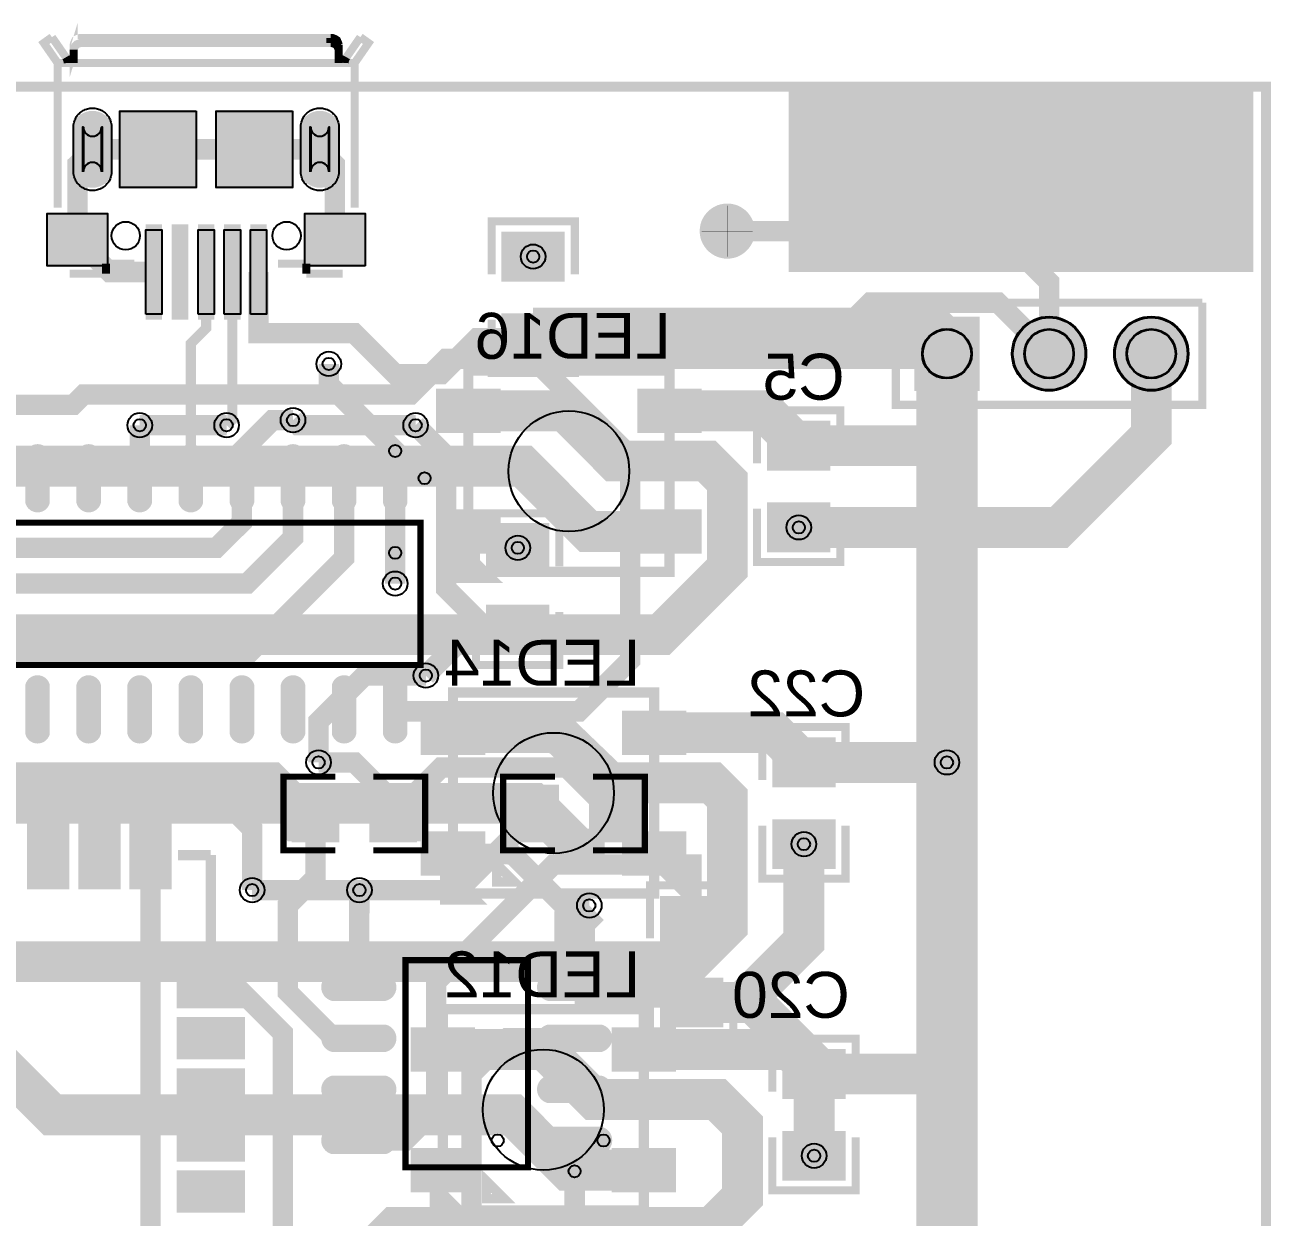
# Model space of a CAD drawing. Extents: x 271 to 2367, y 2121 to 4037.
# Drawn here: x 1148 to 2367, y 2870 to 4037 of the extents above; entities that cross this region are included whole.
import ezdxf

# ---------------------------------------------------------------- set-up
doc = ezdxf.new("R2010")
doc.units = 9
for name, color, linetype, true_color in [('BoardOutLine', 7, 'Continuous', 0xff00ff), ('BottomLayer', 7, 'Continuous', 0x0000ff), ('BottomPasteMaskLayer', 7, 'Continuous', 0x800000), ('BottomSilkLayer', 7, 'Continuous', 0x66cc33), ('BottomSolderMaskLayer', 7, 'Continuous', 0xaa00ff), ('Document', 7, 'Continuous', 0xffffff), ('Hole', 7, 'Continuous', 0x222222), ('Multi-Layer', 7, 'Continuous', 0xc0c0c0), ('TopLayer', 7, 'Continuous', 0xff0000), ('TopPasteMaskLayer', 7, 'Continuous', 0x808080), ('TopSilkLayer', 7, 'Continuous', 0xffcc00), ('TopSolderMaskLayer', 7, 'Continuous', 0x800080)]:
    doc.layers.add(name, color=color, linetype=linetype, true_color=true_color)
doc.styles.get("Standard").update_dxf_attribs({"font": 'arial.ttf'})

msp = doc.modelspace()

# ---------------------------------------------------------------- hatches: boundary and pattern name
at = {"layer": 'BottomLayer'}
for points in [[(1611.1, 3678.7), (1552, 3678.7), (1552, 3639.4), (1611.1, 3639.4)], [(1807.9, 3678.7), (1748.9, 3678.7), (1748.9, 3639.4), (1807.9, 3639.4)], [(1876.5, 3647.8), (1876.5, 3602.2), (1933.5, 3602.2), (1933.5, 3647.8)], [(1876.5, 3567.8), (1876.5, 3522.2), (1933.5, 3522.2), (1933.5, 3567.8)], [(1611.1, 3560.6), (1552, 3560.6), (1552, 3521.3), (1611.1, 3521.3)], [(1807.9, 3560.6), (1748.9, 3560.6), (1748.9, 3521.3), (1807.9, 3521.3)], [(1596.1, 3363.7), (1537, 3363.7), (1537, 3324.4), (1596.1, 3324.4)], [(1792.9, 3363.7), (1733.9, 3363.7), (1733.9, 3324.4), (1792.9, 3324.4)], [(1881.5, 3337.8), (1881.5, 3292.2), (1938.5, 3292.2), (1938.5, 3337.8)], [(1881.5, 3257.8), (1881.5, 3212.2), (1938.5, 3212.2), (1938.5, 3257.8)], [(1596.1, 3245.6), (1537, 3245.6), (1537, 3206.3), (1596.1, 3206.3)], [(1792.9, 3245.6), (1733.9, 3245.6), (1733.9, 3206.3), (1792.9, 3206.3)], [(1586.1, 3053.7), (1527, 3053.7), (1527, 3014.4), (1586.1, 3014.4)], [(1782.9, 3053.7), (1723.9, 3053.7), (1723.9, 3014.4), (1782.9, 3014.4)], [(1891.5, 3032.8), (1891.5, 2987.2), (1948.5, 2987.2), (1948.5, 3032.8)], [(1891.5, 2952.8), (1891.5, 2907.2), (1948.5, 2907.2), (1948.5, 2952.8)], [(1586.1, 2935.6), (1527, 2935.6), (1527, 2896.3), (1586.1, 2896.3)], [(1782.9, 2935.6), (1723.9, 2935.6), (1723.9, 2896.3), (1782.9, 2896.3)]]:
    msp.add_hatch(color=256, dxfattribs=at).paths.add_polyline_path(points)
at = {"layer": 'BottomPasteMaskLayer'}
for points in [[(1611.1, 3678.7), (1552, 3678.7), (1552, 3639.4), (1611.1, 3639.4)], [(1807.9, 3678.7), (1748.9, 3678.7), (1748.9, 3639.4), (1807.9, 3639.4)], [(1876.5, 3647.8), (1876.5, 3602.2), (1933.5, 3602.2), (1933.5, 3647.8)], [(1876.5, 3567.8), (1876.5, 3522.2), (1933.5, 3522.2), (1933.5, 3567.8)], [(1611.1, 3560.6), (1552, 3560.6), (1552, 3521.3), (1611.1, 3521.3)], [(1807.9, 3560.6), (1748.9, 3560.6), (1748.9, 3521.3), (1807.9, 3521.3)], [(1596.1, 3363.7), (1537, 3363.7), (1537, 3324.4), (1596.1, 3324.4)], [(1792.9, 3363.7), (1733.9, 3363.7), (1733.9, 3324.4), (1792.9, 3324.4)], [(1881.5, 3337.8), (1881.5, 3292.2), (1938.5, 3292.2), (1938.5, 3337.8)], [(1881.5, 3257.8), (1881.5, 3212.2), (1938.5, 3212.2), (1938.5, 3257.8)], [(1596.1, 3245.6), (1537, 3245.6), (1537, 3206.3), (1596.1, 3206.3)], [(1792.9, 3245.6), (1733.9, 3245.6), (1733.9, 3206.3), (1792.9, 3206.3)], [(1586.1, 3053.7), (1527, 3053.7), (1527, 3014.4), (1586.1, 3014.4)], [(1782.9, 3053.7), (1723.9, 3053.7), (1723.9, 3014.4), (1782.9, 3014.4)], [(1891.5, 3032.8), (1891.5, 2987.2), (1948.5, 2987.2), (1948.5, 3032.8)], [(1891.5, 2952.8), (1891.5, 2907.2), (1948.5, 2907.2), (1948.5, 2952.8)], [(1586.1, 2935.6), (1527, 2935.6), (1527, 2896.3), (1586.1, 2896.3)], [(1782.9, 2935.6), (1723.9, 2935.6), (1723.9, 2896.3), (1782.9, 2896.3)]]:
    msp.add_hatch(color=256, dxfattribs=at).paths.add_polyline_path(points)
at = {"layer": 'BottomSolderMaskLayer'}
for points in [[(1233.5, 3892.9, -0.785398), (1194.1, 3892.9), (1194.1, 3937.2, -0.785398), (1233.5, 3937.2)], [(1455.9, 3892.9, -0.785398), (1416.5, 3892.9), (1416.5, 3937.2, -0.785398), (1455.9, 3937.2)], [(2018, 3751.4), (2082, 3751.4), (2082, 3678.6), (2018, 3678.6)], [(2113.6, 3715, 1), (2186.4, 3715, 1)], [(2213.6, 3715, 1), (2286.4, 3715, 1)], [(1613.1, 3680.7), (1550, 3680.7), (1550, 3637.4), (1613.1, 3637.4)], [(1809.9, 3680.7), (1746.9, 3680.7), (1746.9, 3637.4), (1809.9, 3637.4)], [(1874, 3649.4), (1874, 3600.6), (1936, 3600.6), (1936, 3649.4)], [(1613.1, 3562.6), (1550, 3562.6), (1550, 3519.3), (1613.1, 3519.3)], [(1809.9, 3562.6), (1746.9, 3562.6), (1746.9, 3519.3), (1809.9, 3519.3)], [(1874, 3569.4), (1874, 3520.6), (1936, 3520.6), (1936, 3569.4)], [(1598.1, 3365.7), (1535, 3365.7), (1535, 3322.4), (1598.1, 3322.4)], [(1794.9, 3365.7), (1731.9, 3365.7), (1731.9, 3322.4), (1794.9, 3322.4)], [(1879, 3339.4), (1879, 3290.6), (1941, 3290.6), (1941, 3339.4)], [(1879, 3259.4), (1879, 3210.6), (1941, 3210.6), (1941, 3259.4)], [(1598.1, 3247.6), (1535, 3247.6), (1535, 3204.3), (1598.1, 3204.3)], [(1794.9, 3247.6), (1731.9, 3247.6), (1731.9, 3204.3), (1794.9, 3204.3)], [(1588.1, 3055.7), (1525, 3055.7), (1525, 3012.4), (1588.1, 3012.4)], [(1784.9, 3055.7), (1721.9, 3055.7), (1721.9, 3012.4), (1784.9, 3012.4)], [(1889, 3034.4), (1889, 2985.6), (1951, 2985.6), (1951, 3034.4)], [(1889, 2954.4), (1889, 2905.6), (1951, 2905.6), (1951, 2954.4)], [(1588.1, 2937.6), (1525, 2937.6), (1525, 2894.3), (1588.1, 2894.3)], [(1784.9, 2937.6), (1721.9, 2937.6), (1721.9, 2894.3), (1784.9, 2894.3)]]:
    msp.add_hatch(color=256, dxfattribs=at).paths.add_polyline_path(points)
at = {"layer": 'Multi-Layer'}
for points in [[(1232.5, 3893.4, -0.785398), (1195.1, 3893.4), (1195.1, 3936.7, -0.785398), (1232.5, 3936.7)], [(1454.9, 3893.4, -0.785398), (1417.5, 3893.4), (1417.5, 3936.7, -0.785398), (1454.9, 3936.7)], [(2019, 3750.4), (2081, 3750.4), (2081, 3679.6), (2019, 3679.6)], [(2114.6, 3715, 1), (2185.4, 3715, 1)], [(2214.6, 3715, 1), (2285.4, 3715, 1)]]:
    msp.add_hatch(color=256, dxfattribs=at).paths.add_polyline_path(points)
at = {"layer": 'TopLayer'}
for points in [[(1315.2, 3952.4), (1315.2, 3877.6), (1240.4, 3877.6), (1240.4, 3952.4)], [(1409.6, 3952.4), (1409.6, 3877.6), (1334.8, 3877.6), (1334.8, 3952.4)], [(1810, 3835), (1810.2, 3838), (1810.7, 3841), (1811.6, 3843.9), (1812.9, 3846.6), (1814.4, 3849.2), (1816.3, 3851.6), (1818.4, 3853.7), (1820.8, 3855.6), (1823.4, 3857.1), (1826.1, 3858.4), (1829, 3859.3), (1832, 3859.8), (1835, 3860), (1835, 3860), (1838, 3859.8), (1841, 3859.3), (1843.9, 3858.4), (1846.6, 3857.1), (1849.2, 3855.6), (1851.6, 3853.7), (1853.7, 3851.6), (1855.6, 3849.2), (1857.1, 3846.6), (1858.4, 3843.9), (1859.3, 3841), (1859.8, 3838), (1860, 3835), (1860, 3835), (1859.8, 3832), (1859.3, 3829), (1858.4, 3826.1), (1857.1, 3823.4), (1855.6, 3820.8), (1853.7, 3818.4), (1851.6, 3816.3), (1849.2, 3814.4), (1846.6, 3812.9), (1843.9, 3811.6), (1841, 3810.7), (1838, 3810.2), (1835, 3810), (1835, 3810), (1832, 3810.2), (1829, 3810.7), (1826.1, 3811.6), (1823.4, 3812.9), (1820.8, 3814.4), (1818.4, 3816.3), (1816.3, 3818.4), (1814.4, 3820.8), (1812.9, 3823.4), (1811.6, 3826.1), (1810.7, 3829), (1810.2, 3832), (1810, 3835)], [(1228.5, 3800.9), (1169.5, 3800.9), (1169.5, 3852.1), (1228.5, 3852.1)], [(1480.5, 3800.9), (1421.5, 3800.9), (1421.5, 3852.1), (1480.5, 3852.1)], [(1265.9, 3753.6), (1265.9, 3836.3), (1281.7, 3836.3), (1281.7, 3753.6)], [(1291.5, 3753.6), (1291.5, 3836.3), (1307.3, 3836.3), (1307.3, 3753.6)], [(1317.1, 3753.6), (1317.1, 3836.3), (1332.9, 3836.3), (1332.9, 3753.6)], [(1342.7, 3753.6), (1342.7, 3836.3), (1358.5, 3836.3), (1358.5, 3753.6)], [(1368.3, 3753.6), (1368.3, 3836.3), (1384.1, 3836.3), (1384.1, 3753.6)], [(1673.5, 3832.8), (1673.5, 3787.2), (1616.5, 3787.2), (1616.5, 3832.8)], [(1673.5, 3752.8), (1673.5, 3707.2), (1616.5, 3707.2), (1616.5, 3752.8)], [(1171, 3569.8, -0.785398), (1149, 3569.8), (1149, 3616.4, -0.785398), (1171, 3616.4)], [(1221, 3569.8, -0.785398), (1199, 3569.8), (1199, 3616.4, -0.785398), (1221, 3616.4)], [(1271, 3569.8, -0.785398), (1249, 3569.8), (1249, 3616.4, -0.785398), (1271, 3616.4)], [(1321, 3569.8, -0.785398), (1299, 3569.8), (1299, 3616.4, -0.785398), (1321, 3616.4)], [(1371, 3569.8, -0.785398), (1349, 3569.8), (1349, 3616.4, -0.785398), (1371, 3616.4)], [(1421, 3569.8, -0.785398), (1399, 3569.8), (1399, 3616.4, -0.785398), (1421, 3616.4)], [(1471, 3569.8, -0.785398), (1449, 3569.8), (1449, 3616.4, -0.785398), (1471, 3616.4)], [(1521, 3569.8, -0.785398), (1499, 3569.8), (1499, 3616.4, -0.785398), (1521, 3616.4)], [(1601.5, 3502.2), (1601.5, 3547.8), (1658.5, 3547.8), (1658.5, 3502.2)], [(1601.5, 3422.2), (1601.5, 3467.8), (1658.5, 3467.8), (1658.5, 3422.2)], [(1171, 3343.6, -0.785398), (1149, 3343.6), (1149, 3390.2, -0.785398), (1171, 3390.2)], [(1221, 3343.6, -0.785398), (1199, 3343.6), (1199, 3390.2, -0.785398), (1221, 3390.2)], [(1271, 3343.6, -0.785398), (1249, 3343.6), (1249, 3390.2, -0.785398), (1271, 3390.2)], [(1321, 3343.6, -0.785398), (1299, 3343.6), (1299, 3390.2, -0.785398), (1321, 3390.2)], [(1371, 3343.6, -0.785398), (1349, 3343.6), (1349, 3390.2, -0.785398), (1371, 3390.2)], [(1421, 3343.6, -0.785398), (1399, 3343.6), (1399, 3390.2, -0.785398), (1421, 3390.2)], [(1471, 3343.6, -0.785398), (1449, 3343.6), (1449, 3390.2, -0.785398), (1471, 3390.2)], [(1521, 3343.6, -0.785398), (1499, 3343.6), (1499, 3390.2, -0.785398), (1521, 3390.2)], [(1454.3, 3292.1), (1454.3, 3237.9), (1409.7, 3237.9), (1409.7, 3292.1)], [(1485.7, 3292.1), (1485.7, 3237.9), (1530.3, 3237.9), (1530.3, 3292.1)], [(1669.3, 3292.1), (1669.3, 3237.9), (1624.7, 3237.9), (1624.7, 3292.1)], [(1700.7, 3292.1), (1700.7, 3237.9), (1745.3, 3237.9), (1745.3, 3292.1)], [(1150.8, 3256.8), (1190.2, 3256.8), (1190.2, 3191.8), (1150.8, 3191.8)], [(1200.8, 3256.8), (1240.2, 3256.8), (1240.2, 3191.8), (1200.8, 3191.8)], [(1250.8, 3256.8), (1290.2, 3256.8), (1290.2, 3191.8), (1250.8, 3191.8)], [(1828.5, 3182.8), (1828.5, 3137.2), (1771.5, 3137.2), (1771.5, 3182.8)], [(1297, 3114.7), (1362, 3114.7), (1362, 3075.3), (1297, 3075.3)], [(1450.1, 3082.6, -0.785398), (1450.1, 3107.4), (1498.7, 3107.4, -0.785398), (1498.7, 3082.6)], [(1661.3, 3082.6, -0.785398), (1661.3, 3107.4), (1709.9, 3107.4, -0.785398), (1709.9, 3082.6)], [(1828.5, 3102.8), (1828.5, 3057.2), (1771.5, 3057.2), (1771.5, 3102.8)], [(1297, 3064.7), (1362, 3064.7), (1362, 3025.3), (1297, 3025.3)], [(1450.1, 3032.6, -0.785398), (1450.1, 3057.4), (1498.7, 3057.4, -0.785398), (1498.7, 3032.6)], [(1661.3, 3032.6, -0.785398), (1661.3, 3057.4), (1709.9, 3057.4, -0.785398), (1709.9, 3032.6)], [(1297, 3014.7), (1362, 3014.7), (1362, 2975.3), (1297, 2975.3)], [(1450.1, 2982.6, -0.785398), (1450.1, 3007.4), (1498.7, 3007.4, -0.785398), (1498.7, 2982.6)], [(1661.3, 2982.6, -0.785398), (1661.3, 3007.4), (1709.9, 3007.4, -0.785398), (1709.9, 2982.6)], [(1297, 2964.7), (1362, 2964.7), (1362, 2925.3), (1297, 2925.3)], [(1450.1, 2932.6, -0.785398), (1450.1, 2957.4), (1498.7, 2957.4, -0.785398), (1498.7, 2932.6)], [(1661.3, 2932.6, -0.785398), (1661.3, 2957.4), (1709.9, 2957.4, -0.785398), (1709.9, 2932.6)], [(1297, 2914.7), (1362, 2914.7), (1362, 2875.3), (1297, 2875.3)]]:
    msp.add_hatch(color=256, dxfattribs=at).paths.add_polyline_path(points)
at = {"layer": 'TopPasteMaskLayer'}
for points in [[(1810, 3835), (1810.2, 3838), (1810.7, 3841), (1811.6, 3843.9), (1812.9, 3846.6), (1814.4, 3849.2), (1816.3, 3851.6), (1818.4, 3853.7), (1820.8, 3855.6), (1823.4, 3857.1), (1826.1, 3858.4), (1829, 3859.3), (1832, 3859.8), (1835, 3860), (1835, 3860), (1838, 3859.8), (1841, 3859.3), (1843.9, 3858.4), (1846.6, 3857.1), (1849.2, 3855.6), (1851.6, 3853.7), (1853.7, 3851.6), (1855.6, 3849.2), (1857.1, 3846.6), (1858.4, 3843.9), (1859.3, 3841), (1859.8, 3838), (1860, 3835), (1860, 3835), (1859.8, 3832), (1859.3, 3829), (1858.4, 3826.1), (1857.1, 3823.4), (1855.6, 3820.8), (1853.7, 3818.4), (1851.6, 3816.3), (1849.2, 3814.4), (1846.6, 3812.9), (1843.9, 3811.6), (1841, 3810.7), (1838, 3810.2), (1835, 3810), (1835, 3810), (1832, 3810.2), (1829, 3810.7), (1826.1, 3811.6), (1823.4, 3812.9), (1820.8, 3814.4), (1818.4, 3816.3), (1816.3, 3818.4), (1814.4, 3820.8), (1812.9, 3823.4), (1811.6, 3826.1), (1810.7, 3829), (1810.2, 3832), (1810, 3835)], [(1291.5, 3753.6), (1291.5, 3836.3), (1307.3, 3836.3), (1307.3, 3753.6)], [(1673.5, 3832.8), (1673.5, 3787.2), (1616.5, 3787.2), (1616.5, 3832.8)], [(1673.5, 3752.8), (1673.5, 3707.2), (1616.5, 3707.2), (1616.5, 3752.8)], [(1171, 3569.8, -0.785398), (1149, 3569.8), (1149, 3616.4, -0.785398), (1171, 3616.4)], [(1221, 3569.8, -0.785398), (1199, 3569.8), (1199, 3616.4, -0.785398), (1221, 3616.4)], [(1271, 3569.8, -0.785398), (1249, 3569.8), (1249, 3616.4, -0.785398), (1271, 3616.4)], [(1321, 3569.8, -0.785398), (1299, 3569.8), (1299, 3616.4, -0.785398), (1321, 3616.4)], [(1371, 3569.8, -0.785398), (1349, 3569.8), (1349, 3616.4, -0.785398), (1371, 3616.4)], [(1421, 3569.8, -0.785398), (1399, 3569.8), (1399, 3616.4, -0.785398), (1421, 3616.4)], [(1471, 3569.8, -0.785398), (1449, 3569.8), (1449, 3616.4, -0.785398), (1471, 3616.4)], [(1521, 3569.8, -0.785398), (1499, 3569.8), (1499, 3616.4, -0.785398), (1521, 3616.4)], [(1601.5, 3502.2), (1601.5, 3547.8), (1658.5, 3547.8), (1658.5, 3502.2)], [(1601.5, 3422.2), (1601.5, 3467.8), (1658.5, 3467.8), (1658.5, 3422.2)], [(1171, 3343.6, -0.785398), (1149, 3343.6), (1149, 3390.2, -0.785398), (1171, 3390.2)], [(1221, 3343.6, -0.785398), (1199, 3343.6), (1199, 3390.2, -0.785398), (1221, 3390.2)], [(1271, 3343.6, -0.785398), (1249, 3343.6), (1249, 3390.2, -0.785398), (1271, 3390.2)], [(1321, 3343.6, -0.785398), (1299, 3343.6), (1299, 3390.2, -0.785398), (1321, 3390.2)], [(1371, 3343.6, -0.785398), (1349, 3343.6), (1349, 3390.2, -0.785398), (1371, 3390.2)], [(1421, 3343.6, -0.785398), (1399, 3343.6), (1399, 3390.2, -0.785398), (1421, 3390.2)], [(1471, 3343.6, -0.785398), (1449, 3343.6), (1449, 3390.2, -0.785398), (1471, 3390.2)], [(1521, 3343.6, -0.785398), (1499, 3343.6), (1499, 3390.2, -0.785398), (1521, 3390.2)], [(1452.3, 3290.2), (1452.3, 3273.7), (1434.8, 3273.7), (1434.8, 3255.9), (1452.1, 3255.9), (1452.3, 3239.8), (1450.3, 3237.8), (1405, 3237.8), (1403.1, 3239.8), (1403.1, 3290.2), (1405, 3292.2), (1450.3, 3292.2)], [(1536.9, 3290.2), (1536.9, 3239.8), (1535, 3237.8), (1489.7, 3237.8), (1487.7, 3239.8), (1487.5, 3255.9), (1505.2, 3255.9), (1505.2, 3273.7), (1487.9, 3273.7), (1487.7, 3290.2), (1489.7, 3292.2), (1535, 3292.2)], [(1667.3, 3290.2), (1667.3, 3273.7), (1649.8, 3273.7), (1649.8, 3255.9), (1667.1, 3255.9), (1667.3, 3239.8), (1665.3, 3237.8), (1620, 3237.8), (1618.1, 3239.8), (1618.1, 3290.2), (1620, 3292.2), (1665.3, 3292.2)], [(1751.9, 3290.2), (1751.9, 3239.8), (1750, 3237.8), (1704.7, 3237.8), (1702.7, 3239.8), (1702.5, 3255.9), (1720.2, 3255.9), (1720.2, 3273.7), (1702.9, 3273.7), (1702.7, 3290.2), (1704.7, 3292.2), (1750, 3292.2)], [(1150.8, 3256.8), (1190.2, 3256.8), (1190.2, 3191.8), (1150.8, 3191.8)], [(1200.8, 3256.8), (1240.2, 3256.8), (1240.2, 3191.8), (1200.8, 3191.8)], [(1250.8, 3256.8), (1290.2, 3256.8), (1290.2, 3191.8), (1250.8, 3191.8)], [(1828.5, 3182.8), (1828.5, 3137.2), (1771.5, 3137.2), (1771.5, 3182.8)], [(1297, 3114.7), (1362, 3114.7), (1362, 3075.3), (1297, 3075.3)], [(1450.1, 3082.6, -0.785398), (1450.1, 3107.4), (1498.7, 3107.4, -0.785398), (1498.7, 3082.6)], [(1661.3, 3082.6, -0.785398), (1661.3, 3107.4), (1709.9, 3107.4, -0.785398), (1709.9, 3082.6)], [(1828.5, 3102.8), (1828.5, 3057.2), (1771.5, 3057.2), (1771.5, 3102.8)], [(1297, 3064.7), (1362, 3064.7), (1362, 3025.3), (1297, 3025.3)], [(1450.1, 3032.6, -0.785398), (1450.1, 3057.4), (1498.7, 3057.4, -0.785398), (1498.7, 3032.6)], [(1661.3, 3032.6, -0.785398), (1661.3, 3057.4), (1709.9, 3057.4, -0.785398), (1709.9, 3032.6)], [(1297, 3014.7), (1362, 3014.7), (1362, 2975.3), (1297, 2975.3)], [(1450.1, 2982.6, -0.785398), (1450.1, 3007.4), (1498.7, 3007.4, -0.785398), (1498.7, 2982.6)], [(1661.3, 2982.6, -0.785398), (1661.3, 3007.4), (1709.9, 3007.4, -0.785398), (1709.9, 2982.6)], [(1297, 2964.7), (1362, 2964.7), (1362, 2925.3), (1297, 2925.3)], [(1450.1, 2932.6, -0.785398), (1450.1, 2957.4), (1498.7, 2957.4, -0.785398), (1498.7, 2932.6)], [(1661.3, 2932.6, -0.785398), (1661.3, 2957.4), (1709.9, 2957.4, -0.785398), (1709.9, 2932.6)], [(1297, 2914.7), (1362, 2914.7), (1362, 2875.3), (1297, 2875.3)]]:
    msp.add_hatch(color=256, dxfattribs=at).paths.add_polyline_path(points)
at = {"layer": 'TopSilkLayer'}
msp.add_hatch(color=256, dxfattribs=at).paths.add_polyline_path([(1895, 3975), (2350, 3975), (2350, 3795), (1895, 3795), (1895, 3975)])
at = {"layer": 'TopSolderMaskLayer'}
for points in [[(1233.5, 3892.9, -0.785398), (1194.1, 3892.9), (1194.1, 3937.2, -0.785398), (1233.5, 3937.2)], [(1316.2, 3953.4), (1316.2, 3876.6), (1239.4, 3876.6), (1239.4, 3953.4)], [(1410.6, 3953.4), (1410.6, 3876.6), (1333.8, 3876.6), (1333.8, 3953.4)], [(1455.9, 3892.9, -0.785398), (1416.5, 3892.9), (1416.5, 3937.2, -0.785398), (1455.9, 3937.2)], [(1808, 3835), (1808.2, 3838.3), (1808.8, 3841.5), (1809.7, 3844.6), (1811.1, 3847.5), (1812.8, 3850.3), (1814.8, 3852.9), (1817.1, 3855.2), (1819.7, 3857.2), (1822.5, 3858.9), (1825.4, 3860.3), (1828.5, 3861.2), (1831.7, 3861.8), (1835, 3862), (1835, 3862), (1838.3, 3861.8), (1841.5, 3861.2), (1844.6, 3860.3), (1847.5, 3858.9), (1850.3, 3857.2), (1852.9, 3855.2), (1855.2, 3852.9), (1857.2, 3850.3), (1858.9, 3847.5), (1860.3, 3844.6), (1861.2, 3841.5), (1861.8, 3838.3), (1862, 3835), (1862, 3835), (1861.8, 3831.7), (1861.2, 3828.5), (1860.3, 3825.4), (1858.9, 3822.5), (1857.2, 3819.7), (1855.2, 3817.1), (1852.9, 3814.8), (1850.3, 3812.8), (1847.5, 3811.1), (1844.6, 3809.7), (1841.5, 3808.8), (1838.3, 3808.2), (1835, 3808), (1835, 3808), (1831.7, 3808.2), (1828.5, 3808.8), (1825.4, 3809.7), (1822.5, 3811.1), (1819.7, 3812.8), (1817.1, 3814.8), (1814.8, 3817.1), (1812.8, 3819.7), (1811.1, 3822.5), (1809.7, 3825.4), (1808.8, 3828.5), (1808.2, 3831.7), (1808, 3835)], [(1229.5, 3799.9), (1168.5, 3799.9), (1168.5, 3853.1), (1229.5, 3853.1)], [(1481.5, 3799.9), (1420.5, 3799.9), (1420.5, 3853.1), (1481.5, 3853.1)], [(1265.8, 3748.4), (1265.8, 3841.5), (1281.9, 3841.5), (1281.9, 3748.4)], [(1291.3, 3748.4), (1291.3, 3841.5), (1307.5, 3841.5), (1307.5, 3748.4)], [(1316.9, 3748.4), (1316.9, 3841.5), (1333.1, 3841.5), (1333.1, 3748.4)], [(1342.5, 3748.4), (1342.5, 3841.5), (1358.7, 3841.5), (1358.7, 3748.4)], [(1368.1, 3748.4), (1368.1, 3841.5), (1384.2, 3841.5), (1384.2, 3748.4)], [(1676, 3834.4), (1676, 3785.6), (1614, 3785.6), (1614, 3834.4)], [(1676, 3754.4), (1676, 3705.6), (1614, 3705.6), (1614, 3754.4)], [(2018, 3751.4), (2082, 3751.4), (2082, 3678.6), (2018, 3678.6)], [(2113.6, 3715, 1), (2186.4, 3715, 1)], [(2213.6, 3715, 1), (2286.4, 3715, 1)], [(1172, 3569.1, -0.785398), (1148, 3569.1), (1148, 3617.1, -0.785398), (1172, 3617.1)], [(1222, 3569.1, -0.785398), (1198, 3569.1), (1198, 3617.1, -0.785398), (1222, 3617.1)], [(1272, 3569.1, -0.785398), (1248, 3569.1), (1248, 3617.1, -0.785398), (1272, 3617.1)], [(1322, 3569.1, -0.785398), (1298, 3569.1), (1298, 3617.1, -0.785398), (1322, 3617.1)], [(1372, 3569.1, -0.785398), (1348, 3569.1), (1348, 3617.1, -0.785398), (1372, 3617.1)], [(1422, 3569.1, -0.785398), (1398, 3569.1), (1398, 3617.1, -0.785398), (1422, 3617.1)], [(1472, 3569.1, -0.785398), (1448, 3569.1), (1448, 3617.1, -0.785398), (1472, 3617.1)], [(1522, 3569.1, -0.785398), (1498, 3569.1), (1498, 3617.1, -0.785398), (1522, 3617.1)], [(1599, 3500.6), (1599, 3549.4), (1661, 3549.4), (1661, 3500.6)], [(1599, 3420.6), (1599, 3469.4), (1661, 3469.4), (1661, 3420.6)], [(1172, 3342.9, -0.785398), (1148, 3342.9), (1148, 3390.9, -0.785398), (1172, 3390.9)], [(1222, 3342.9, -0.785398), (1198, 3342.9), (1198, 3390.9, -0.785398), (1222, 3390.9)], [(1272, 3342.9, -0.785398), (1248, 3342.9), (1248, 3390.9, -0.785398), (1272, 3390.9)], [(1322, 3342.9, -0.785398), (1298, 3342.9), (1298, 3390.9, -0.785398), (1322, 3390.9)], [(1372, 3342.9, -0.785398), (1348, 3342.9), (1348, 3390.9, -0.785398), (1372, 3390.9)], [(1422, 3342.9, -0.785398), (1398, 3342.9), (1398, 3390.9, -0.785398), (1422, 3390.9)], [(1472, 3342.9, -0.785398), (1448, 3342.9), (1448, 3390.9, -0.785398), (1472, 3390.9)], [(1522, 3342.9, -0.785398), (1498, 3342.9), (1498, 3390.9, -0.785398), (1522, 3390.9)], [(1455.3, 3293.1), (1455.3, 3236.9), (1408.7, 3236.9), (1408.7, 3293.1)], [(1484.7, 3293.1), (1484.7, 3236.9), (1531.3, 3236.9), (1531.3, 3293.1)], [(1670.3, 3293.1), (1670.3, 3236.9), (1623.7, 3236.9), (1623.7, 3293.1)], [(1699.7, 3293.1), (1699.7, 3236.9), (1746.3, 3236.9), (1746.3, 3293.1)], [(1149.8, 3257.8), (1191.2, 3257.8), (1191.2, 3190.9), (1149.8, 3190.9)], [(1199.8, 3257.8), (1241.2, 3257.8), (1241.2, 3190.9), (1199.8, 3190.9)], [(1249.8, 3257.8), (1291.2, 3257.8), (1291.2, 3190.9), (1249.8, 3190.9)], [(1831, 3184.4), (1831, 3135.6), (1769, 3135.6), (1769, 3184.4)], [(1296, 3115.7), (1363, 3115.7), (1363, 3074.3), (1296, 3074.3)], [(1448.1, 3081.6, -0.785398), (1448.1, 3108.4), (1500.7, 3108.4, -0.785398), (1500.7, 3081.6)], [(1659.3, 3081.6, -0.785398), (1659.3, 3108.4), (1711.9, 3108.4, -0.785398), (1711.9, 3081.6)], [(1831, 3104.4), (1831, 3055.6), (1769, 3055.6), (1769, 3104.4)], [(1296, 3065.7), (1363, 3065.7), (1363, 3024.3), (1296, 3024.3)], [(1448.1, 3031.6, -0.785398), (1448.1, 3058.4), (1500.7, 3058.4, -0.785398), (1500.7, 3031.6)], [(1659.3, 3031.6, -0.785398), (1659.3, 3058.4), (1711.9, 3058.4, -0.785398), (1711.9, 3031.6)], [(1296, 3015.7), (1363, 3015.7), (1363, 2974.3), (1296, 2974.3)], [(1448.1, 2981.6, -0.785398), (1448.1, 3008.4), (1500.7, 3008.4, -0.785398), (1500.7, 2981.6)], [(1659.3, 2981.6, -0.785398), (1659.3, 3008.4), (1711.9, 3008.4, -0.785398), (1711.9, 2981.6)], [(1296, 2965.7), (1363, 2965.7), (1363, 2924.3), (1296, 2924.3)], [(1448.1, 2931.6, -0.785398), (1448.1, 2958.4), (1500.7, 2958.4, -0.785398), (1500.7, 2931.6)], [(1659.3, 2931.6, -0.785398), (1659.3, 2958.4), (1711.9, 2958.4, -0.785398), (1711.9, 2931.6)], [(1296, 2915.7), (1363, 2915.7), (1363, 2874.3), (1296, 2874.3)]]:
    msp.add_hatch(color=256, dxfattribs=at).paths.add_polyline_path(points)

# ---------------------------------------------------------------- linework, layer by layer
at = {"layer": 'BoardOutLine', "const_width": 10}
msp.add_lwpolyline([(275.6, 3976.4), (2362.2, 3976.4), (2362.2, 2126), (275.6, 2126), (275.6, 3976.4)], close=True, dxfattribs=at)
at = {"layer": 'BottomLayer'}
for points, const_width in [([(1135, 3665), (1195, 3665), (1205, 3675), (1525, 3675), (1560, 3710), (1920, 3710), (1975, 3765), (2100, 3765), (2150, 3715)], 20), ([(2045, 2365), (2050, 2370), (2050, 3715)], 60), ([(1778.4, 3540.9), (1699, 3540.9), (1635, 3605), (1110, 3605), (1053.4, 3661.6), (1053.4, 3685.9)], 40), ([(876.6, 3489.1), (906, 3489.1), (955, 3440), (1770, 3440), (1835, 3505), (1835, 3590), (1815, 3610), (1725, 3610), (1676, 3659.1), (1581.6, 3659.1)], 40), ([(1778.4, 3659.1), (1871, 3659.1), (1905, 3625)], 40), ([(1530, 3645), (1415, 3645), (1410, 3650)], 20), ([(1345, 3645), (1260, 3645)], 20), ([(1905, 3625), (2050, 3625)], 40), ([(1581.6, 3540.9), (1614, 3540.9), (1630, 3525)], 10), ([(1540, 3400), (1480, 3400), (1435, 3355), (1435, 3315)], 20), ([(1715, 3230), (1690, 3230), (1645, 3275), (1125, 3275), (1073.4, 3326.6), (1073.4, 3370.9)], 40), ([(881.6, 3184.1), (881.6, 3173.4), (935, 3120), (1800, 3120), (1835, 3155), (1835, 3280), (1820, 3295), (1720, 3295), (1669, 3344.1), (1566.6, 3344.1)], 40), ([(1763.4, 3344.1), (1881, 3344.1), (1910, 3315)], 40), ([(1910, 3315), (2050, 3315)], 40), ([(1566.6, 3225.9), (1625, 3225), (1675, 3175), (1700, 3175)], 20), ([(1370, 3190), (1475, 3190)], 20), ([(1753.4, 2915.9), (1679, 2915.9), (1625, 2970), (1174.4, 2970), (1078.4, 3065.9)], 40), ([(881.6, 2869.1), (945.6, 2805), (1455, 2805), (1510, 2860), (1820, 2860), (1850, 2890), (1850, 2960), (1825, 2985), (1705, 2985), (1656, 3034.1), (1556.6, 3034.1)], 40), ([(1753.4, 3034.1), (1896, 3034.1), (1920, 3010)], 40), ([(1920, 3010), (2050, 3010)], 40)]:
    msp.add_lwpolyline(points, dxfattribs=dict(at, const_width=const_width))
at = {"layer": 'BottomSilkLayer', "const_width": 10}
for points in [[(1778.4, 3698.4), (1581.6, 3698.4), (1581.6, 3501.6), (1778.4, 3501.6), (1778.4, 3698.4)], [(1573.7, 3525.2), (1573.7, 3495.7), (1603.3, 3495.7), (1573.7, 3525.2)], [(1624.9, 3529.1), (1624.9, 3513.4), (1640.7, 3513.4), (1624.9, 3529.1)], [(1763.4, 3383.4), (1566.6, 3383.4), (1566.6, 3186.6), (1763.4, 3186.6), (1763.4, 3383.4)], [(1558.7, 3210.2), (1558.7, 3180.7), (1588.3, 3180.7), (1558.7, 3210.2)], [(1609.9, 3214.1), (1609.9, 3198.4), (1625.7, 3198.4), (1609.9, 3214.1)], [(1753.4, 3073.4), (1556.6, 3073.4), (1556.6, 2876.6), (1753.4, 2876.6), (1753.4, 3073.4)], [(1599.9, 2904.1), (1599.9, 2888.4), (1615.7, 2888.4), (1599.9, 2904.1)], [(1548.7, 2900.2), (1548.7, 2870.7), (1578.3, 2870.7), (1548.7, 2900.2)]]:
    msp.add_lwpolyline(points, close=True, dxfattribs=at)
at = {"layer": 'BottomSilkLayer', "const_width": 7.87}
for points in [[(1945.7, 3607.7), (1945.7, 3659.7), (1864.2, 3659.7), (1864.2, 3607.7)], [(1945.7, 3563.2), (1945.7, 3511.2), (1864.2, 3511.2), (1864.2, 3563.2)], [(1950.7, 3297.7), (1950.7, 3349.7), (1869.2, 3349.7), (1869.2, 3297.7)], [(1950.7, 3253.2), (1950.7, 3201.2), (1869.2, 3201.2), (1869.2, 3253.2)], [(1960.7, 2992.7), (1960.7, 3044.7), (1879.2, 3044.7), (1879.2, 2992.7)], [(1960.7, 2948.2), (1960.7, 2896.2), (1879.2, 2896.2), (1879.2, 2948.2)]]:
    msp.add_lwpolyline(points, dxfattribs=at)
at = {"layer": 'BottomSilkLayer'}
for centre in [(1680, 3600), (1665, 3285), (1655, 2975)]:
    msp.add_circle(centre, 59.1, dxfattribs=at)
at = {"layer": 'BottomSolderMaskLayer'}
for points in [[(1204.4, 3892.9), (1204.4, 3937.2)], [(1223.1, 3892.9), (1223.1, 3937.2)], [(1426.9, 3892.9), (1426.9, 3937.2)], [(1445.5, 3892.9), (1445.5, 3937.2)]]:
    msp.add_lwpolyline(points, close=True, dxfattribs=at)
for centre, radius in [((2150, 3715), 36.4), ((2250, 3715), 36.4), ((2050, 3715), 24.4), ((2150, 3715), 24.3), ((2250, 3715), 24.3)]:
    msp.add_circle(centre, radius, dxfattribs=at)
for centre, start, end in [((1213.7, 3937.2), 180, 360), ((1436.2, 3937.2), 180, 360), ((1213.7, 3892.9), 360, 180), ((1436.2, 3892.9), 360, 180)]:
    msp.add_arc(centre, 9.33, start, end, dxfattribs=at)
at = {"layer": 'Document', "const_width": 0.39}
for points in [[(1835, 3860), (1835, 3810)], [(1810, 3835), (1860, 3835)]]:
    msp.add_lwpolyline(points, dxfattribs=at)
at = {"layer": 'Document'}
for centre in [(1510, 3619.8), (1713.9, 2945)]:
    msp.add_circle(centre, 5.91, dxfattribs=at)
at = {"layer": 'Hole'}
for centre in [(1645, 3810), (1445, 3705), (1260, 3645), (1345, 3645), (1410, 3650), (1530, 3645), (1905, 3545), (1630, 3525), (1510, 3490), (1540, 3400), (1435, 3315), (2050, 3315), (1910, 3235), (1370, 3190), (1475, 3190), (1700, 3175), (1920, 2930)]:
    msp.add_circle(centre, 6, dxfattribs=at)
at = {"layer": 'Multi-Layer'}
for points in [[(1204.9, 3893.4), (1204.9, 3936.7)], [(1222.6, 3893.4), (1222.6, 3936.7)], [(1427.3, 3893.4), (1427.3, 3936.7)], [(1445, 3893.4), (1445, 3936.7)]]:
    msp.add_lwpolyline(points, close=True, dxfattribs=at)
for centre, radius in [((1246.3, 3830.4), 13.8), ((1403.7, 3830.4), 13.8), ((1645, 3810), 12), ((2150, 3715), 35.4), ((2250, 3715), 35.4), ((2050, 3715), 23.6), ((2150, 3715), 23.6), ((2250, 3715), 23.6), ((1445, 3705), 12), ((1410, 3650), 12), ((1260, 3645), 12), ((1345, 3645), 12), ((1530, 3645), 12), ((1905, 3545), 12), ((1630, 3525), 12), ((1510, 3490), 12), ((1540, 3400), 12), ((1435, 3315), 12), ((2050, 3315), 12), ((1910, 3235), 12), ((1370, 3190), 12), ((1475, 3190), 12), ((1700, 3175), 12), ((1920, 2930), 12)]:
    msp.add_circle(centre, radius, dxfattribs=at)
for centre, start, end in [((1213.7, 3936.7), 180, 360), ((1436.2, 3936.7), 180, 360), ((1213.7, 3893.4), 360, 180), ((1436.2, 3893.4), 360, 180)]:
    msp.add_arc(centre, 8.86, start, end, dxfattribs=at)
at = {"layer": 'TopLayer'}
for points, const_width in [([(1360, 3593.1), (1360, 3550), (1335, 3525), (1105, 3525), (1065, 3565), (1065, 3880), (990, 3955), (700, 3955), (649.5, 3904.5)], 20), ([(1213.8, 3915), (1199, 3900.3), (1199, 3826.5)], 20), ([(1213.8, 3915), (1277.8, 3915)], 20), ([(1277.8, 3915), (1372.2, 3915)], 20), ([(1372.2, 3915), (1436.2, 3915)], 20), ([(1436.2, 3915), (1451, 3900.3), (1451, 3826.5)], 20), ([(1835, 3835), (2100, 3835), (2150, 3785), (2150, 3715)], 20), ([(1273.8, 3795), (1230.5, 3795), (1199, 3826.5)], 20), ([(1310, 3593.1), (1310, 3725), (1325, 3740), (1325, 3795)], 10), ([(1350.6, 3795), (1350.6, 3650.6), (1345, 3645)], 10), ([(1376.2, 3795), (1376.2, 3735), (1470, 3735), (1510, 3695), (1555, 3695), (1590, 3730), (1645, 3730)], 20), ([(1645, 3730), (2035, 3730), (2050, 3715)], 60), ([(1645, 3730), (1645, 3710), (1740, 3615), (1740, 3415), (1690, 3365), (1511.9, 3365), (1510, 3366.9)], 20), ([(1905, 3545), (2160, 3545), (2250, 3635), (2250, 3715)], 40), ([(1510, 3593.1), (1510, 3620), (1445, 3685), (1445, 3705)], 20), ([(1360, 3593.1), (1360, 3620), (1390, 3650), (1410, 3650)], 20), ([(1260, 3645), (1260, 3593.1)], 20), ([(1630, 3445), (1600, 3445), (1560, 3485), (1560, 3615), (1530, 3645)], 20), ([(1410, 3593.1), (1410, 3535), (1365, 3490), (973, 3490), (973, 3505)], 20), ([(973, 3420), (1365, 3420), (1460, 3515), (1460, 3593.1)], 20), ([(1510, 3490), (1510, 3593.1)], 20), ([(1630, 3445), (1585, 3445), (1540, 3400)], 20), ([(1435, 3315), (1470, 3315), (1508, 3277), (1508, 3265)], 20), ([(1508, 3265), (1510, 3265), (1555, 3310), (1678, 3310), (1723, 3265)], 20), ([(925, 3305), (1392, 3305), (1432, 3265)], 20), ([(870.5, 3224.3), (870.5, 3255.5), (890, 3275), (1345, 3275), (1370, 3250), (1370, 3190)], 20), ([(1432, 3265), (1432, 3202), (1405, 3175), (1405, 3090), (1450, 3045), (1474.4, 3045)], 20), ([(1475, 3190), (1572, 3190), (1647, 3265)], 20), ([(1723, 3265), (1800, 3188), (1800, 3160)], 20), ([(1800, 3080), (1850, 3080), (1910, 3140), (1910, 3235)], 40), ([(1101.8, 2383.6), (1101.8, 2411.8), (1125, 2435), (1320, 2435), (1380, 2495), (1380, 2605), (1270.5, 2605), (1270.5, 3224.3)], 20), ([(1800, 3160), (1800, 3215), (1665, 3215), (1550, 3100), (1550, 2975), (1520, 2945), (1474.4, 2945)], 20), ([(1475, 3190), (1474.4, 3095)], 20), ([(1700, 3175), (1685.6, 3160.6), (1685.6, 3095)], 40), ([(1685.6, 3095), (1785, 3095), (1800, 3080)], 40), ([(1755, 2760), (1650, 2760), (1625, 2735), (1465, 2735), (1400, 2800), (1400, 3050), (1355, 3095), (1329.5, 3095)], 20), ([(1800, 3080), (1860, 3080), (1920, 3020), (1920, 2930)], 40), ([(1584.7, 2815), (1584.7, 3009.7), (1620, 3045), (1685.6, 3045)], 20), ([(1685.6, 2945), (1685.6, 2855.6), (1605, 2775), (1560, 2775), (1545, 2790), (1545.3, 2815)], 20)]:
    msp.add_lwpolyline(points, dxfattribs=dict(at, const_width=const_width))
at = {"layer": 'TopPasteMaskLayer'}
for points in [[(1232.5, 3893.4), (1232.4, 3892.2), (1232.3, 3890.9), (1232.1, 3889.7), (1231.8, 3888.5), (1231.5, 3887.4), (1231.1, 3886.2), (1230.6, 3885.1), (1230, 3884), (1229.3, 3883), (1228.6, 3882), (1227.8, 3881.1), (1227, 3880.2), (1226.1, 3879.3), (1225.2, 3878.6), (1224.2, 3877.8), (1223.1, 3877.2), (1222.1, 3876.6), (1220.9, 3876.1), (1219.8, 3875.7), (1218.6, 3875.3), (1217.4, 3875), (1216.2, 3874.8), (1215, 3874.7), (1213.8, 3874.7), (1212.6, 3874.7), (1211.3, 3874.8), (1210.1, 3875), (1208.9, 3875.3), (1207.8, 3875.7), (1206.6, 3876.1), (1205.5, 3876.6), (1204.4, 3877.2), (1203.4, 3877.8), (1202.4, 3878.6), (1201.4, 3879.3), (1200.6, 3880.2), (1199.7, 3881.1), (1198.9, 3882), (1198.2, 3883), (1197.6, 3884), (1197, 3885.1), (1196.5, 3886.2), (1196.1, 3887.4), (1195.7, 3888.5), (1195.4, 3889.7), (1195.2, 3890.9), (1195.1, 3892.2), (1195.1, 3893.4), (1195.1, 3936.7), (1195.1, 3937.9), (1195.2, 3939.1), (1195.4, 3940.3), (1195.7, 3941.5), (1196.1, 3942.7), (1196.5, 3943.9), (1197, 3945), (1197.6, 3946), (1198.2, 3947.1), (1198.9, 3948.1), (1199.7, 3949), (1200.6, 3949.9), (1201.4, 3950.8), (1202.4, 3951.5), (1203.4, 3952.2), (1204.4, 3952.9), (1205.5, 3953.5), (1206.6, 3954), (1207.8, 3954.4), (1208.9, 3954.8), (1210.1, 3955), (1211.3, 3955.2), (1212.6, 3955.4), (1213.8, 3955.4), (1215, 3955.4), (1216.2, 3955.2), (1217.4, 3955), (1218.6, 3954.8), (1219.8, 3954.4), (1220.9, 3954), (1222.1, 3953.5), (1223.1, 3952.9), (1224.2, 3952.2), (1225.2, 3951.5), (1226.1, 3950.8), (1227, 3949.9), (1227.8, 3949), (1228.6, 3948.1), (1229.3, 3947.1), (1230, 3946), (1230.6, 3945), (1231.1, 3943.9), (1231.5, 3942.7), (1231.8, 3941.5), (1232.1, 3940.3), (1232.3, 3939.1), (1232.4, 3937.9), (1232.5, 3936.7)], [(1315.2, 3952.4), (1315.2, 3877.6), (1240.4, 3877.6), (1240.4, 3952.4)], [(1409.6, 3952.4), (1409.6, 3877.6), (1334.8, 3877.6), (1334.8, 3952.4)], [(1454.9, 3893.4), (1454.9, 3892.2), (1454.8, 3890.9), (1454.6, 3889.7), (1454.3, 3888.5), (1453.9, 3887.4), (1453.5, 3886.2), (1453, 3885.1), (1452.4, 3884), (1451.8, 3883), (1451.1, 3882), (1450.3, 3881.1), (1449.4, 3880.2), (1448.6, 3879.3), (1447.6, 3878.6), (1446.6, 3877.8), (1445.6, 3877.2), (1444.5, 3876.6), (1443.4, 3876.1), (1442.2, 3875.7), (1441.1, 3875.3), (1439.9, 3875), (1438.7, 3874.8), (1437.4, 3874.7), (1436.2, 3874.7), (1435, 3874.7), (1433.8, 3874.8), (1432.6, 3875), (1431.4, 3875.3), (1430.2, 3875.7), (1429.1, 3876.1), (1427.9, 3876.6), (1426.9, 3877.2), (1425.8, 3877.8), (1424.8, 3878.6), (1423.9, 3879.3), (1423, 3880.2), (1422.2, 3881.1), (1421.4, 3882), (1420.7, 3883), (1420, 3884), (1419.4, 3885.1), (1418.9, 3886.2), (1418.5, 3887.4), (1418.2, 3888.5), (1417.9, 3889.7), (1417.7, 3890.9), (1417.6, 3892.2), (1417.5, 3893.4), (1417.5, 3936.7), (1417.6, 3937.9), (1417.7, 3939.1), (1417.9, 3940.3), (1418.2, 3941.5), (1418.5, 3942.7), (1418.9, 3943.9), (1419.4, 3945), (1420, 3946), (1420.7, 3947.1), (1421.4, 3948.1), (1422.2, 3949), (1423, 3949.9), (1423.9, 3950.8), (1424.8, 3951.5), (1425.8, 3952.2), (1426.9, 3952.9), (1427.9, 3953.5), (1429.1, 3954), (1430.2, 3954.4), (1431.4, 3954.8), (1432.6, 3955), (1433.8, 3955.2), (1435, 3955.4), (1436.2, 3955.4), (1437.4, 3955.4), (1438.7, 3955.2), (1439.9, 3955), (1441.1, 3954.8), (1442.2, 3954.4), (1443.4, 3954), (1444.5, 3953.5), (1445.6, 3952.9), (1446.6, 3952.2), (1447.6, 3951.5), (1448.6, 3950.8), (1449.4, 3949.9), (1450.3, 3949), (1451.1, 3948.1), (1451.8, 3947.1), (1452.4, 3946), (1453, 3945), (1453.5, 3943.9), (1453.9, 3942.7), (1454.3, 3941.5), (1454.6, 3940.3), (1454.8, 3939.1), (1454.9, 3937.9), (1454.9, 3936.7)], [(1228.5, 3800.9), (1169.5, 3800.9), (1169.5, 3852.1), (1228.5, 3852.1)], [(1480.5, 3800.9), (1421.5, 3800.9), (1421.5, 3852.1), (1480.5, 3852.1)], [(1265.9, 3753.6), (1265.9, 3836.3), (1281.7, 3836.3), (1281.7, 3753.6)], [(1317.1, 3753.6), (1317.1, 3836.3), (1332.9, 3836.3), (1332.9, 3753.6)], [(1342.7, 3753.6), (1342.7, 3836.3), (1358.5, 3836.3), (1358.5, 3753.6)], [(1368.3, 3753.6), (1368.3, 3836.3), (1384.1, 3836.3), (1384.1, 3753.6)]]:
    msp.add_lwpolyline(points, close=True, dxfattribs=at)
at = {"layer": 'TopSilkLayer'}
for points, const_width in [([(1179.7, 3999.5), (1166.1, 4019.1), (1174.1, 4024.8)], 7.87), ([(1187.7, 4005.2), (1174.1, 4024.8)], 7.87), ([(1203.3, 4024.1), (1446.7, 4024.1)], 7.87), ([(1454.6, 4017.4), (1454.3, 4018.8), (1453, 4021.8), (1451.6, 4022.8), (1448.3, 4024.1), (1446.7, 4024.1)], 7.87), ([(1446.7, 4024.1), (1446.7, 4019.1)], 7.87), ([(1475.9, 4024.8), (1462.3, 4005.2)], 7.87), ([(1470.3, 3999.5), (1483.9, 4019.1), (1475.9, 4024.8)], 7.87), ([(1195.4, 4012.5), (1195.4, 3999.5)], 7.87), ([(1446.7, 4019.1), (1203.3, 4019.1)], 7.87), ([(1446.7, 4019.1), (1448.3, 4019.1), (1451.6, 4017.8), (1453, 4016.4), (1453.6, 4015.5), (1454.3, 4013.8), (1454.6, 4012.5)], 7.87), ([(1454.6, 4017.4), (1454.6, 4012.5)], 7.87), ([(1454.6, 4012.5), (1454.6, 3999.5)], 7.87), ([(1470.3, 3999.5), (1179.7, 3999.5)], 7.87), ([(1179.7, 3857.8), (1179.7, 3999.5)], 7.87), ([(1189.5, 3999.5), (1189.4, 4001), (1189, 4002.5), (1188.5, 4003.8), (1187.7, 4005.1)], 7.87), ([(1462.3, 4005.2), (1461.5, 4003.8), (1461, 4002.5), (1460.6, 4001), (1460.5, 3999.6)], 7.87), ([(1470.3, 3999.5), (1470.3, 3857.8)], 7.87), ([(1604.3, 3792.7), (1604.3, 3844.7), (1685.8, 3844.7), (1685.8, 3792.7)], 7.87), ([(1227.1, 3803), (1254.6, 3803)], 7.87), ([(1227.1, 3793.2), (1227.1, 3803)], 7.87), ([(1395.3, 3803), (1422.9, 3803)], 7.87), ([(1422.9, 3793.2), (1422.9, 3803)], 7.87), ([(1227.1, 3793.2), (1191.5, 3793.2)], 7.87), ([(1422.9, 3793.2), (1458.5, 3793.2)], 7.87), ([(2075, 3765), (2000, 3765), (2000, 3665), (2300, 3665), (2300, 3765)], 8), ([(2300, 3765), (2075, 3765)], 7.99), ([(1604.3, 3748.2), (1604.3, 3696.2), (1685.8, 3696.2), (1685.8, 3748.2)], 7.87), ([(1670.7, 3506.8), (1670.7, 3558.8), (1589.2, 3558.8), (1589.2, 3506.8)], 7.87), ([(1670.7, 3462.3), (1670.7, 3410.3), (1589.2, 3410.3), (1589.2, 3462.3)], 7.87), ([(1451.3, 3301.1), (1400.7, 3301.1), (1400.7, 3228.9), (1451.3, 3228.9)], 6), ([(1488.7, 3301.1), (1539.3, 3301.1), (1539.3, 3228.9), (1488.7, 3228.9)], 6), ([(1666.3, 3301.1), (1615.7, 3301.1), (1615.7, 3228.9), (1666.3, 3228.9)], 6), ([(1703.7, 3301.1), (1754.3, 3301.1), (1754.3, 3228.9), (1703.7, 3228.9)], 6), ([(1329.5, 3224.3), (1297.3, 3224.3)], 10), ([(1329.5, 3121.8), (1329.5, 3224.3)], 10), ([(1759.3, 3142.7), (1759.3, 3194.7), (1840.8, 3194.7), (1840.8, 3142.7)], 7.87), ([(1759.3, 3098.2), (1759.3, 3046.2), (1840.8, 3046.2), (1840.8, 3098.2)], 7.87)]:
    msp.add_lwpolyline(points, dxfattribs=dict(at, const_width=const_width))
for points, const_width in [([(1195.4, 4017.4), (1195.7, 4018.8), (1197, 4021.8), (1198.4, 4022.8), (1201.7, 4024.1), (1203.3, 4024.1), (1203.3, 4019.1), (1201.7, 4019.1), (1198.4, 4017.8), (1197, 4016.4), (1196.3, 4015.5), (1195.4, 4012.5), (1195.4, 4017.4)], 7.87), ([(1534.8, 3549.7), (1534.8, 3410.3), (1135.2, 3410.3), (1135.2, 3549.7), (1534.8, 3549.7)], 6), ([(1639.9, 2918.6), (1520.1, 2918.6), (1520.1, 3121.4), (1639.9, 3121.4), (1639.9, 2918.6)], 6)]:
    msp.add_lwpolyline(points, close=True, dxfattribs=dict(at, const_width=const_width))
for centre in [(1538.8, 3593.1), (1510, 3520.1), (1610.3, 2945), (1685.6, 2914.8)]:
    msp.add_circle(centre, 5.91, dxfattribs=at)
at = {"layer": 'TopSolderMaskLayer'}
for points in [[(1204.4, 3892.9), (1204.4, 3937.2)], [(1223.1, 3892.9), (1223.1, 3937.2)], [(1426.9, 3892.9), (1426.9, 3937.2)], [(1445.5, 3892.9), (1445.5, 3937.2)]]:
    msp.add_lwpolyline(points, close=True, dxfattribs=at)
for centre, radius in [((2150, 3715), 36.4), ((2250, 3715), 36.4), ((2050, 3715), 24.4), ((2150, 3715), 24.3), ((2250, 3715), 24.3)]:
    msp.add_circle(centre, radius, dxfattribs=at)
for centre, start, end in [((1213.7, 3937.2), 180, 360), ((1436.2, 3937.2), 180, 360), ((1213.7, 3892.9), 360, 180), ((1436.2, 3892.9), 360, 180)]:
    msp.add_arc(centre, 9.33, start, end, dxfattribs=at)

# ---------------------------------------------------------------- texts
at = {"layer": 'BottomSilkLayer', "text_generation_flag": 2}
for s, p in [('LED16', (1780, 3710)), ('C5', (1950, 3670)), ('LED14', (1750, 3390)), ('C22', (1970, 3360)), ('LED12', (1750, 3085)), ('C20', (1955, 3065))]:
    msp.add_text(s, height=45, dxfattribs=at).set_placement(p)

doc.saveas('drawing.dxf')
